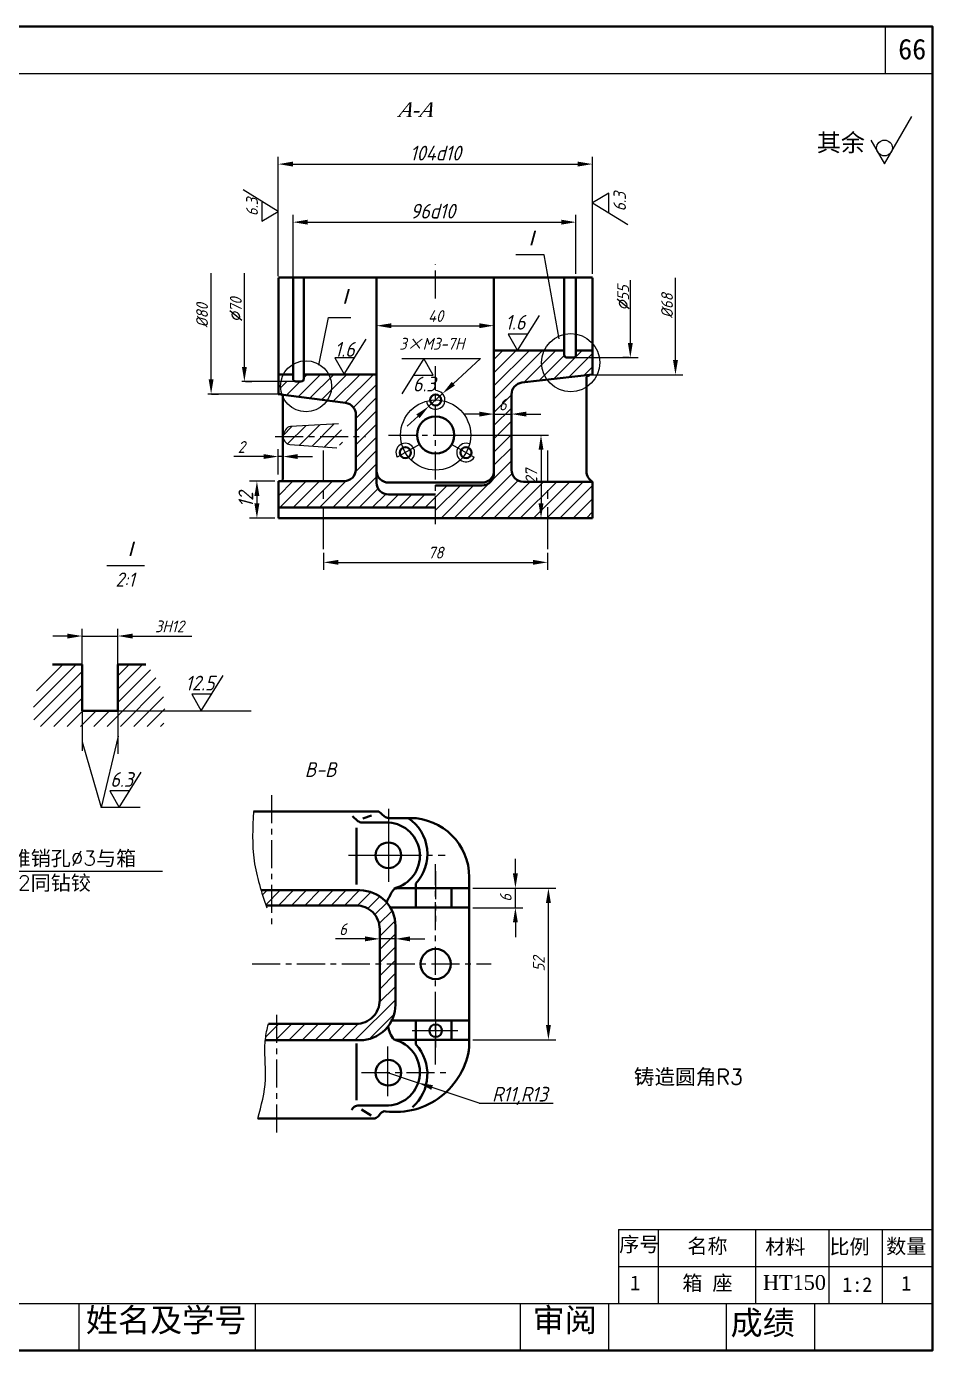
# Model space of a CAD drawing. Header units: millimetres. Extents: x 87 to 417, y 75 to 300.
# Drawn here: x 262.6 to 416.5, y 74.8 to 299.8 of the extents above; entities that cross this region are included whole.
import ezdxf

# ---------------------------------------------------------------- set-up
doc = ezdxf.new("R2010")
doc.units = ezdxf.units.MM
doc.header["$LTSCALE"] = 0.15
doc.linetypes.add('ACAD_ISO02W100', pattern=[15, 12, -3])
doc.linetypes.add('CENTER', pattern=[50.8, 31.75, -6.35, 6.35, -6.35])
doc.layers.get('0').update_dxf_attribs({"lineweight": 13})
doc.layers.get('Defpoints').update_dxf_attribs({"lineweight": 13})
for name, color, linetype, lineweight in [('填', 7, 'Continuous', 9), ('标', 7, 'Continuous', 13), ('点', 7, 'CENTER', 13), ('粗实线', 7, 'Continuous', 40), ('细', 7, 'Continuous', 15), ('细实线', 7, 'Continuous', 15), ('细线', 7, 'Continuous', 15), ('虚线', 7, 'ACAD_ISO02W100', 15), ('轮廓线 层', 7, 'Continuous', 40)]:
    doc.layers.add(name, color=color, linetype=linetype, lineweight=lineweight)
doc.styles.get("Standard").update_dxf_attribs({"font": 'isocp.shx', "oblique": 15, "height": 2.5})
doc.styles.add('style3', font='txt.shx')
doc.styles.add('字', font='txt.shx', dxfattribs={"height": 2.5})
doc.dimstyles.new('ISO-25', dxfattribs={"dimtxt": 2, "dimasz": 2.5, "dimexe": 1.25, "dimexo": 0.625, "dimtad": 1, "dimdsep": 46, "dimtxsty": 'Standard', "dimcen": 2.5, "dimadec": 0, "dimazin": 0, "dimtfac": 1, "dimtmove": 0, "dimatfit": 3, "dimfxl": 0, "dimarcsym": 0})

# ---------------------------------------------------------------- blocks, each defined once
blk = doc.blocks.new('*D24')
at = {"layer": 'Defpoints', "color": 0}
for p in [(278.1, 196.24), (272.05, 183.55), (278.1, 183.55)]:
    blk.add_point(p, dxfattribs=at)
at = {"layer": '标', "color": 0, "lineweight": -2}
for p, q in [((269.55, 196.24), (267.05, 196.24)), ((272.05, 184.18), (272.05, 197.49)), ((272.05, 196.24), (278.1, 196.24)), ((278.1, 184.18), (278.1, 197.49)), ((280.6, 196.24), (290.67, 196.24))]:
    blk.add_line(p, q, dxfattribs=at)
at = {"layer": '标', "color": 0}
for points in [[(269.55, 196.65), (269.55, 195.82), (272.05, 196.24)], [(280.6, 196.65), (280.6, 195.82), (278.1, 196.24)]]:
    blk.add_solid(points, dxfattribs=at)
at = {"layer": '标', "color": 0, "insert": (286.88, 197.88), "char_height": 2, "attachment_point": 5}
blk.add_mtext('3H12', dxfattribs=at)
blk = doc.blocks.new('*D25')
at = {"layer": 'Defpoints', "color": 0}
for p in [(337.82, 153.4), (351.26, 153.4), (337.82, 127.62)]:
    blk.add_point(p, dxfattribs=at)
at = {"layer": '标', "color": 0, "lineweight": -2}
for p, q in [((338.44, 153.4), (352.51, 153.4)), ((351.26, 130.12), (351.26, 150.9)), ((338.44, 127.62), (352.51, 127.62))]:
    blk.add_line(p, q, dxfattribs=at)
at = {"layer": '标', "color": 0}
for points in [[(350.84, 150.9), (351.68, 150.9), (351.26, 153.4)], [(350.84, 130.12), (351.68, 130.12), (351.26, 127.62)]]:
    blk.add_solid(points, dxfattribs=at)
at = {"layer": '标', "color": 0, "insert": (349.62, 140.51), "char_height": 2, "attachment_point": 5, "rotation": 90}
blk.add_mtext('52', dxfattribs=at)
blk = doc.blocks.new('*D26')
at = {"layer": 'Defpoints', "color": 0}
for p in [(337.82, 153.4), (345.65, 153.4), (337.82, 150.08)]:
    blk.add_point(p, dxfattribs=at)
at = {"layer": '标', "color": 0, "lineweight": -2}
for p, q in [((345.65, 155.9), (345.65, 158.4)), ((338.44, 153.4), (346.9, 153.4)), ((345.65, 150.08), (345.65, 153.4)), ((338.44, 150.08), (346.9, 150.08)), ((345.65, 147.58), (345.65, 145.08))]:
    blk.add_line(p, q, dxfattribs=at)
at = {"layer": '标', "color": 0}
for points in [[(345.23, 155.9), (346.07, 155.9), (345.65, 153.4)], [(345.23, 147.58), (346.07, 147.58), (345.65, 150.08)]]:
    blk.add_solid(points, dxfattribs=at)
at = {"layer": '标', "color": 0, "insert": (344.01, 151.74), "char_height": 2, "attachment_point": 5, "rotation": 90}
blk.add_mtext('6', dxfattribs=at)
blk = doc.blocks.new('*D27')
at = {"layer": 'Defpoints', "color": 0}
for p in [(325.27, 144.78), (322.6, 140.51), (325.27, 140.51)]:
    blk.add_point(p, dxfattribs=at)
at = {"layer": '标', "color": 0, "lineweight": -2}
for p, q in [((320.1, 144.78), (315.11, 144.78)), ((322.6, 141.13), (322.6, 146.03)), ((325.27, 144.78), (322.6, 144.78)), ((325.27, 141.13), (325.27, 146.03)), ((327.77, 144.78), (330.27, 144.78))]:
    blk.add_line(p, q, dxfattribs=at)
at = {"layer": '标', "color": 0}
for points in [[(320.1, 145.2), (320.1, 144.36), (322.6, 144.78)], [(327.77, 145.2), (327.77, 144.36), (325.27, 144.78)]]:
    blk.add_solid(points, dxfattribs=at)
at = {"layer": '标', "color": 0, "insert": (316.36, 146.42), "char_height": 2, "attachment_point": 5}
blk.add_mtext('6', dxfattribs=at)
blk = doc.blocks.new('*D28')
at = {"layer": 'Defpoints', "color": 0}
for p in [(358.74, 276.44), (305.37, 256.78), (358.74, 257.18)]:
    blk.add_point(p, dxfattribs=at)
at = {"layer": '标', "color": 0, "lineweight": -2}
for p, q in [((305.37, 257.41), (305.37, 277.69)), ((358.74, 257.81), (358.74, 277.69)), ((307.87, 276.44), (356.24, 276.44))]:
    blk.add_line(p, q, dxfattribs=at)
at = {"layer": '标', "color": 0}
for points in [[(307.87, 276.86), (307.87, 276.02), (305.37, 276.44)], [(356.24, 276.86), (356.24, 276.02), (358.74, 276.44)]]:
    blk.add_solid(points, dxfattribs=at)
at = {"layer": '标', "color": 0, "insert": (332.08, 278.31), "char_height": 2.5, "attachment_point": 5}
blk.add_mtext('104d10', dxfattribs=at)
blk = doc.blocks.new('*D29')
at = {"layer": 'Defpoints', "color": 0}
for p in [(355.93, 266.57), (307.87, 256.78), (355.93, 257.18)]:
    blk.add_point(p, dxfattribs=at)
at = {"layer": '标', "color": 0, "lineweight": -2}
for p, q in [((307.87, 257.41), (307.87, 267.82)), ((355.93, 257.81), (355.93, 267.82)), ((310.37, 266.57), (353.43, 266.57))]:
    blk.add_line(p, q, dxfattribs=at)
at = {"layer": '标', "color": 0}
for points in [[(310.37, 266.99), (310.37, 266.15), (307.87, 266.57)], [(353.43, 266.99), (353.43, 266.15), (355.93, 266.57)]]:
    blk.add_solid(points, dxfattribs=at)
at = {"layer": '标', "color": 0, "insert": (331.62, 268.44), "char_height": 2.5, "attachment_point": 5}
blk.add_mtext('96d10', dxfattribs=at)
blk = doc.blocks.new('*D30')
at = {"layer": 'Defpoints', "color": 0}
for p in [(305.37, 222.55), (301.73, 216.27), (305.37, 216.27)]:
    blk.add_point(p, dxfattribs=at)
at = {"layer": '标', "color": 0, "lineweight": -2}
for p, q in [((304.75, 222.55), (300.48, 222.55)), ((301.73, 220.05), (301.73, 218.77)), ((304.75, 216.27), (300.48, 216.27))]:
    blk.add_line(p, q, dxfattribs=at)
at = {"layer": '标', "color": 0}
for points in [[(301.31, 220.05), (302.15, 220.05), (301.73, 222.55)], [(301.31, 218.77), (302.15, 218.77), (301.73, 216.27)]]:
    blk.add_solid(points, dxfattribs=at)
at = {"layer": '标', "color": 0, "insert": (299.85, 219.41), "char_height": 2.5, "attachment_point": 5, "rotation": 90}
blk.add_mtext('12', dxfattribs=at)
blk = doc.blocks.new('*D31')
at = {"layer": 'Defpoints', "color": 0}
for p in [(306.16, 226.74), (305.37, 223.05), (306.16, 223.56)]:
    blk.add_point(p, dxfattribs=at)
at = {"layer": '标', "color": 0, "lineweight": -2}
for p, q in [((305.37, 223.68), (305.37, 227.99)), ((306.16, 224.18), (306.16, 227.99)), ((302.87, 226.74), (297.83, 226.74)), ((306.16, 226.74), (305.37, 226.74)), ((308.66, 226.74), (311.16, 226.74))]:
    blk.add_line(p, q, dxfattribs=at)
at = {"layer": '标', "color": 0}
for points in [[(302.87, 227.16), (302.87, 226.33), (305.37, 226.74)], [(308.66, 227.16), (308.66, 226.33), (306.16, 226.74)]]:
    blk.add_solid(points, dxfattribs=at)
at = {"layer": '标', "color": 0, "insert": (299.1, 228.37), "char_height": 2, "attachment_point": 5}
blk.add_mtext('2', dxfattribs=at)
blk = doc.blocks.new('*D32')
at = {"layer": 'Defpoints', "color": 0}
for p in [(342.01, 256.78), (342.01, 248.98), (322.06, 241.36)]:
    blk.add_point(p, dxfattribs=at)
at = {"layer": '标', "color": 0, "lineweight": -2}
for p, q in [((342.01, 256.16), (342.01, 247.73)), ((322.06, 241.99), (322.06, 250.23)), ((324.56, 248.98), (339.51, 248.98))]:
    blk.add_line(p, q, dxfattribs=at)
at = {"layer": '标', "color": 0}
for points in [[(324.56, 249.39), (324.56, 248.56), (322.06, 248.98)], [(339.51, 249.39), (339.51, 248.56), (342.01, 248.98)]]:
    blk.add_solid(points, dxfattribs=at)
at = {"layer": '标', "color": 0, "insert": (332.1, 250.62), "char_height": 2, "attachment_point": 5}
blk.add_mtext('40', dxfattribs=at)
blk = doc.blocks.new('*D33')
at = {"layer": 'Defpoints', "color": 0}
for p in [(344.99, 233.96), (344.99, 233.96), (342.01, 230.4)]:
    blk.add_point(p, dxfattribs=at)
at = {"layer": '标', "color": 0, "lineweight": -2}
for p, q in [((342.01, 231.02), (342.01, 235.21)), ((344.99, 234.58), (344.99, 235.21)), ((339.51, 233.96), (337.01, 233.96)), ((342.01, 233.96), (344.99, 233.96)), ((347.49, 233.96), (349.99, 233.96))]:
    blk.add_line(p, q, dxfattribs=at)
at = {"layer": '标', "color": 0}
for points in [[(339.51, 234.37), (339.51, 233.54), (342.01, 233.96)], [(347.49, 234.37), (347.49, 233.54), (344.99, 233.96)]]:
    blk.add_solid(points, dxfattribs=at)
at = {"layer": '标', "color": 0, "insert": (343.5, 235.6), "char_height": 2, "attachment_point": 5}
blk.add_mtext('6', dxfattribs=at)
blk = doc.blocks.new('*D34')
at = {"layer": 'Defpoints', "color": 0}
for p in [(332.1, 230.4), (332.1, 216.27), (350, 216.27)]:
    blk.add_point(p, dxfattribs=at)
at = {"layer": '标', "color": 0, "lineweight": -2}
for p, q in [((332.73, 230.4), (351.25, 230.4)), ((350, 227.9), (350, 218.77)), ((332.73, 216.27), (351.25, 216.27))]:
    blk.add_line(p, q, dxfattribs=at)
at = {"layer": '标', "color": 0}
for points in [[(349.59, 227.9), (350.42, 227.9), (350, 230.4)], [(349.59, 218.77), (350.42, 218.77), (350, 216.27)]]:
    blk.add_solid(points, dxfattribs=at)
at = {"layer": '标', "color": 0, "insert": (348.36, 223.33), "char_height": 2, "attachment_point": 5, "rotation": 90}
blk.add_mtext('27', dxfattribs=at)
blk = doc.blocks.new('CUZAO')
for p, q in [((-20.17, -4.19), (-15.78, 2.87)), ((-18.27, -0.9), (-22.07, -0.9)), ((-22.07, -0.9), (-20.17, -4.19))]:
    blk.add_line(p, q)
blk = doc.blocks.new('*D50')
at = {"layer": 'Defpoints', "color": 0}
for p in [(313.07, 211), (351.13, 211), (351.13, 208.76)]:
    blk.add_point(p, dxfattribs=at)
at = {"layer": '细实线', "color": 0, "lineweight": -2}
for p, q in [((313.07, 210.38), (313.07, 207.51)), ((351.13, 210.38), (351.13, 207.51)), ((315.57, 208.76), (348.63, 208.76))]:
    blk.add_line(p, q, dxfattribs=at)
at = {"layer": '细实线', "color": 0}
for points in [[(315.57, 209.18), (315.57, 208.35), (313.07, 208.76)], [(348.63, 209.18), (348.63, 208.35), (351.13, 208.76)]]:
    blk.add_solid(points, dxfattribs=at)
at = {"layer": '细实线', "color": 0, "insert": (332.1, 210.41), "char_height": 2, "attachment_point": 5}
blk.add_mtext('78', dxfattribs=at)
blk = doc.blocks.new('粗糙度符号3')
for p, q in [((0, 0), (5.77, 10)), ((-2.89, 5), (0, 0))]:
    blk.add_line(p, q)
blk.add_circle((0, 3.33), 1.67)

msp = doc.modelspace()

# ---------------------------------------------------------------- hatches: boundary and pattern name
at = {"layer": '填'}
h = msp.add_hatch(dxfattribs=at)
h.set_pattern_fill('ANSI31', color=256, scale=0.5, style=0)
h.paths.add_polyline_path([(309.209, 239.485), (308.373, 239.485), (305.817, 239.485, 0.0459781), (305.744, 238.692, 0.0827723), (305.978, 237.285), (313.678, 236.27, 0.1492088), (314.417, 238.692, 0.1205646), (313.927, 240.695), (309.713, 240.695), (309.713, 239.988, -0.4142136)])
h.paths.add_polyline_path([(318.548, 233.863), (318.548, 224.561, -0.4142136), (316.534, 222.547), (313.073, 222.547), (313.073, 218.069), (332.103, 218.069), (332.103, 220.282), (324.076, 220.282, -0.4142136), (322.062, 222.295), (322.062, 224.332), (322.062, 240.695), (313.927, 240.695, -0.1205646), (314.417, 238.692, -0.1492088), (313.678, 236.27), (316.809, 235.858, -0.3746082)])
h.paths.add_polyline_path([(313.073, 218.069), (313.073, 222.547), (305.374, 222.547), (305.374, 218.069)])
h.paths.add_polyline_path([(351.133, 216.269), (351.133, 222.455), (347.002, 222.455, -0.4142136), (344.988, 224.468), (344.988, 237.298, -0.3806915), (346.769, 239.298), (351.049, 239.796, -0.1583579), (350.105, 242.702, -0.107421), (350.551, 244.754), (346.037, 244.754), (346.029, 244.741), (346.021, 244.754), (342.006, 244.754), (342.006, 224.332, -0.0316212), (341.99, 224.078, -0.4517518), (339.993, 221.81), (332.103, 221.81), (332.103, 216.269)])
h.paths.add_polyline_path([(358.778, 216.269), (358.778, 222.455), (351.133, 222.455), (351.133, 216.269)])
h.paths.add_polyline_path([(353.929, 244.065), (353.929, 244.754), (350.551, 244.754, 0.107421), (350.105, 242.702, 0.1583579), (351.049, 239.796), (358.744, 240.691), (358.744, 243.561), (355.863, 243.561), (355.18, 243.561), (354.432, 243.561, -0.4142136)])
h.paths.add_polyline_path([(355.935, 244.754), (355.935, 244.065, -0.4142136), (355.431, 243.561), (358.744, 243.561), (358.744, 244.754)], flags=17)
h.paths.add_polyline_path([(342.454, 237.098), (344.541, 237.098), (344.541, 234.098), (342.454, 234.098)], flags=24)
h.paths.add_polyline_path([(346.859, 221.491), (346.859, 225.173), (349.859, 225.173), (349.859, 221.491)], flags=24)
h = msp.add_hatch(dxfattribs=at)
h.set_pattern_fill('ANSI31', color=256, scale=0.5, style=0)
h.set_pattern_definition([(45, (-0.4998, 0), (-1.122532, 1.122532), [])])
edge = h.paths.add_edge_path()
edge.add_arc((307.496, 230.831), 1.007, 93.23113, 153.41723)
edge.add_line((306.595, 231.281), (306.265, 230.621))
edge.add_arc((307.165, 230.17), 1.007, 153.41723, 180.79181)
edge.add_line((306.158, 230.156), (316.084, 230.156))
edge.add_spline(control_points=[(316.084, 230.156), (316.012, 230.546), (316.254, 231.303), (315.813, 231.963), (315.59, 232.296)], knot_values=[0, 0, 0, 0, 1.1152952, 2.2528629, 2.2528629, 2.2528629, 2.2528629], degree=3, periodic=0)
edge.add_line((315.59, 232.296), (307.439, 231.836))
edge = h.paths.add_edge_path()
edge.add_spline(control_points=[(315.298, 228.241), (315.441, 228.398), (315.735, 228.725), (316.507, 229.211), (316.147, 229.816), (316.084, 230.156)], knot_values=[2.2528629, 2.2528629, 2.2528629, 2.2528629, 2.9073598, 3.607463, 4.5806165, 4.5806165, 4.5806165, 4.5806165], degree=3, periodic=0)
edge.add_line((316.084, 230.156), (306.158, 230.156))
edge.add_arc((307.165, 230.17), 1.007, 180.79181, 210.98333)
edge.add_line((306.302, 229.652), (306.533, 229.267))
edge.add_arc((307.396, 229.785), 1.007, 210.98333, 266.12446)
edge.add_line((307.328, 228.781), (315.298, 228.241))
h = msp.add_hatch(dxfattribs=at)
h.set_pattern_fill('LINE', color=256, scale=0.503393, angle=45, style=0)
h.set_pattern_definition([(45, (35.3617, -145.9436), (-1.1301484, 1.1301484), [])])
h.paths.add_polyline_path([(272.047, 191.405), (266.988, 191.405, 0.2613), (264.075, 180.869), (285.772, 180.869, 0.2613), (282.86, 191.405), (278.099, 191.405), (278.099, 183.551), (272.047, 183.551)])
h = msp.add_hatch(dxfattribs=at)
h.set_pattern_fill('ANSI31', color=256, scale=0.5, style=0)
h.paths.add_polyline_path([(319.224, 153.028), (304.224, 153.028), (304.224, 150.47), (318.572, 150.47, -0.4142136), (322.599, 146.443), (322.599, 140.509), (325.265, 140.509), (325.265, 146.987, 0.4142136)])
h.paths.add_polyline_path([(325.265, 140.509), (322.599, 140.509), (322.599, 134.355, -0.4142136), (318.572, 130.328), (305.08, 130.328), (305.08, 127.557), (319.224, 127.557, 0.4142136), (325.265, 133.598)])
edge = h.paths.add_edge_path()
edge.add_line((305.08, 130.328), (303.678, 130.328))
edge.add_spline(control_points=[(303.678, 130.328), (303.466, 129.462), (303.269, 128.541), (303.17, 127.608), (303.165, 127.557)], knot_values=[13.3394308, 13.3394308, 13.3394308, 13.3394308, 15.9886699, 16.1426704, 16.1426704, 16.1426704, 16.1426704], degree=3, periodic=0)
edge.add_line((303.165, 127.557), (305.08, 127.557))
edge.add_line((305.08, 127.557), (305.08, 130.328))
edge = h.paths.add_edge_path()
edge.add_line((304.224, 153.028), (302.438, 153.028))
edge.add_spline(control_points=[(302.438, 153.028), (302.698, 152.174), (302.977, 151.322), (303.259, 150.47)], knot_values=[13.5529183, 13.5529183, 13.5529183, 13.5529183, 16.2194734, 16.2194734, 16.2194734, 16.2194734], degree=3, periodic=0)
edge.add_line((303.259, 150.47), (304.224, 150.47))
edge.add_line((304.224, 150.47), (304.224, 153.028))

# ---------------------------------------------------------------- linework, layer by layer
for p, q in [((408.508, 291.826), (408.508, 299.826)), ((86.508, 291.826), (416.508, 291.826)), ((398.937, 82.826), (398.937, 95.381)), ((363.194, 89.109), (416.519, 89.109)), ((369.99, 82.826), (369.99, 89.109)), ((86.508, 82.826), (416.508, 82.826)), ((271.508, 74.826), (271.508, 82.826)), ((301.508, 74.826), (301.508, 82.826)), ((346.508, 74.826), (346.508, 82.826)), ((361.508, 74.826), (361.508, 82.826)), ((381.508, 74.826), (381.508, 82.826)), ((396.508, 74.826), (396.508, 82.826))]:
    msp.add_line(p, q)
at = {"layer": '标'}
for p, q in [((350.527, 261.029), (345.713, 261.029)), ((353.076, 246.738), (350.527, 261.029)), ((312.244, 242.252), (313.924, 250.367)), ((313.924, 250.367), (317.704, 250.367)), ((355.18, 243.561), (366.502, 243.561)), ((355.863, 243.561), (365.968, 243.561)), ((308.868, 239.485), (299.159, 239.485)), ((358.528, 240.636), (372.075, 240.636)), ((358.528, 240.636), (373.427, 240.636)), ((305.631, 237.365), (293.418, 237.365)), ((276.216, 208.255), (282.616, 208.255)), ((281.895, 167.119), (275.287, 167.119)), ((253.563, 156.288), (285.674, 156.288)), ((323.738, 122.124), (329.127, 120.321)), ((339.519, 116.844), (331.497, 119.528))]:
    msp.add_line(p, q, dxfattribs=at)
msp.add_solid([(331.63, 119.923), (331.365, 119.133), (329.127, 120.321)], dxfattribs=at)
at = {"layer": '点'}
for p, q in [((332.103, 253.6), (332.103, 259.381)), ((332.103, 215.224), (332.103, 242.122)), ((304.835, 230.156), (320.178, 230.156)), ((324.067, 230.396), (342.632, 230.396)), ((304.224, 169.189), (304.224, 146.939)), ((324.071, 166.852), (324.071, 154.082)), ((317.3, 158.987), (333.719, 158.987)), ((332.072, 156.295), (332.072, 147.712)), ((332.103, 123.416), (332.103, 157.459)), ((300.92, 140.509), (341.516, 140.509)), ((305.08, 131.877), (305.08, 111.509)), ((319.528, 122.05), (334.68, 122.05))]:
    msp.add_line(p, q, dxfattribs=at)
at = {"layer": '点', "ltscale": 1.5}
for p, q in [((313.073, 211.002), (313.073, 227.787)), ((351.133, 211.002), (351.133, 227.787))]:
    msp.add_line(p, q, dxfattribs=at)
at = {"layer": '粗实线'}
msp.add_line((355.935, 244.754), (358.744, 244.754), dxfattribs=at)
msp.add_lwpolyline([(86.508, 74.826), (416.508, 74.826), (416.508, 299.826), (86.508, 299.826)], close=True, dxfattribs=at)
at = {"layer": '细'}
for p, q in [((315.59, 232.296), (307.439, 231.836)), ((306.595, 231.281), (306.265, 230.621)), ((306.302, 229.652), (306.533, 229.267)), ((307.328, 228.781), (315.298, 228.241)), ((328.118, 129.186), (335.842, 129.186)), ((363.194, 95.381), (363.194, 82.826)), ((369.99, 82.826), (369.99, 95.382)), ((386.463, 95.386), (386.463, 82.826)), ((407.971, 95.39), (407.971, 82.826)), ((386.463, 89.109), (386.463, 82.826)), ((407.971, 89.109), (407.971, 82.826)), ((416.508, 89.109), (416.508, 82.826))]:
    msp.add_line(p, q, dxfattribs=at)
for centre, radius, start, end in [((332.103, 236.356), 1.583, 187.63253, 90), ((307.496, 230.831), 1.007, 93.23113, 153.41723), ((307.165, 230.17), 1.007, 153.41723, 210.98333), ((307.396, 229.785), 1.007, 210.98333, 266.12446), ((326.94, 227.415), 1.583, 307.63253, 210), ((337.265, 227.415), 1.583, 67.63253, 330)]:
    msp.add_arc(centre, radius, start, end, dxfattribs=at)
msp.add_spline([(301.129, 166.428), (301.268, 158.037), (303.401, 150.044)], degree=3, dxfattribs=at)
msp.add_open_spline([(301.889, 114.253), (302.481, 116.452), (303.442, 120.017), (303.053, 124.559), (303.097, 127.736), (303.466, 129.462), (303.678, 130.328)], degree=3, knots=[0, 0, 0, 0, 6.7132793, 10.8851371, 13.4934314, 16.1426704, 16.1426704, 16.1426704, 16.1426704], dxfattribs=at)
at = {"layer": '细实线'}
for centre, radius in [((355.05, 242.702), 4.944), ((310.081, 238.692), 4.337)]:
    msp.add_circle(centre, radius, dxfattribs=at)
at = {"layer": '细线'}
for p, q in [((293.954, 239.865), (293.954, 257.92)), ((299.603, 241.985), (299.603, 257.92)), ((365.18, 246.061), (365.18, 256.71)), ((372.847, 243.136), (372.847, 257.114)), ((326.336, 243.388), (339.723, 243.388)), ((339.723, 243.388), (335.104, 239.126)), ((364.959, 243.561), (363.93, 243.561)), ((299.784, 239.485), (300.853, 239.485)), ((372.7, 240.636), (374.097, 240.636)), ((294.043, 237.365), (295.204, 237.365)), ((330.939, 235.283), (333.266, 237.43)), ((329.102, 233.587), (327.264, 231.892)), ((329.364, 228.814), (325.569, 226.623)), ((334.841, 228.814), (338.636, 226.623)), ((272.047, 183.551), (272.047, 176.738)), ((278.099, 184.176), (278.099, 176.223)), ((278.099, 183.551), (300.737, 183.551)), ((272.047, 178.259), (275.287, 167.119)), ((278.157, 179.243), (275.287, 167.119)), ((324.071, 162.144), (324.071, 157.658)), ((320.414, 158.987), (327.771, 158.987)), ((332.103, 130.935), (332.103, 126.341)), ((323.944, 126.463), (323.944, 118.044)), ((339.519, 116.844), (352.046, 116.844))]:
    msp.add_line(p, q, dxfattribs=at)
at = {"layer": '细线', "linetype": 'Continuous'}
msp.add_line((363.194, 95.381), (416.378, 95.381), dxfattribs=at)
at = {"layer": '细线'}
msp.add_circle((332.103, 230.396), 5.961, dxfattribs=at)
for points in [[(364.763, 246.061), (365.597, 246.061), (365.18, 243.561)], [(372.431, 243.136), (373.264, 243.136), (372.847, 240.636)], [(299.187, 241.985), (300.02, 241.985), (299.603, 239.485)], [(293.537, 239.865), (294.37, 239.865), (293.954, 237.365)], [(334.821, 239.432), (335.386, 238.819), (333.266, 237.43)], [(328.819, 233.893), (329.384, 233.281), (330.939, 235.283)]]:
    msp.add_solid(points, dxfattribs=at)
at = {"layer": '虚线'}
msp.add_line((251.508, 82.826), (282.973, 82.826), dxfattribs=at)
at = {"layer": '轮廓线 层'}
for p, q in [((305.374, 257.183), (358.744, 257.183)), ((305.374, 237.365), (305.374, 257.12)), ((307.869, 257.12), (307.869, 239.988)), ((309.713, 239.988), (309.713, 257.12)), ((322.062, 224.332), (322.062, 257.12)), ((342.006, 257.12), (342.006, 224.332)), ((353.929, 257.12), (353.929, 244.065)), ((355.935, 257.183), (355.935, 244.065)), ((358.744, 257.12), (358.744, 240.636)), ((342.006, 244.754), (353.929, 244.754)), ((354.432, 243.561), (355.431, 243.561)), ((305.374, 240.695), (307.869, 240.695)), ((308.373, 239.485), (309.209, 239.485)), ((309.713, 240.695), (322.062, 240.695)), ((346.769, 239.298), (358.744, 240.691)), ((357.452, 240.541), (358.277, 240.636)), ((357.72, 240.041), (357.72, 224.227)), ((316.809, 235.858), (305.365, 237.366)), ((305.724, 237.317), (305.374, 237.365)), ((306.159, 223.05), (306.159, 236.818)), ((344.988, 224.468), (344.988, 237.298)), ((318.548, 224.561), (318.548, 233.863)), ((322.062, 224.332), (322.062, 222.295)), ((305.374, 216.269), (305.374, 222.547)), ((305.374, 222.547), (305.656, 222.547)), ((316.534, 222.547), (305.374, 222.547)), ((339.993, 222.318), (324.076, 222.318)), ((339.993, 221.81), (332.103, 221.81)), ((358.778, 222.455), (347.002, 222.455)), ((358.778, 216.269), (358.778, 222.455)), ((332.103, 220.282), (324.076, 220.282)), ((305.374, 218.069), (332.103, 218.069)), ((305.374, 216.269), (358.778, 216.269)), ((266.988, 191.405), (272.047, 191.405)), ((278.099, 191.405), (282.86, 191.405)), ((301.129, 166.428), (322.435, 166.428)), ((317.947, 165.614), (318.9, 164.803)), ((324.114, 164.563), (319.552, 164.563)), ((319.745, 165.259), (321.188, 165.74)), ((322.435, 166.428), (323.421, 165.566)), ((324.084, 165.317), (327.75, 165.317)), ((318.647, 163.634), (318.647, 154.017)), ((337.818, 153.399), (325.633, 153.399)), ((328.752, 154.189), (328.752, 150.082)), ((334.812, 153.399), (334.812, 150.082)), ((337.818, 126.421), (337.818, 155.249)), ((337.818, 150.082), (324.413, 150.082)), ((337.818, 130.935), (324.413, 130.935)), ((328.752, 126.828), (328.752, 130.935)), ((334.812, 127.618), (334.812, 130.935)), ((318.647, 117.383), (318.647, 127)), ((337.818, 127.618), (325.187, 127.618)), ((317.781, 115.728), (318.117, 116.111)), ((324.114, 116.454), (318.874, 116.454)), ((319.526, 115.807), (321.163, 114.749)), ((322.319, 114.619), (322.726, 115.113)), ((301.889, 114.253), (321.542, 114.253))]:
    msp.add_line(p, q, dxfattribs=at)
msp.add_lwpolyline([(278.099, 191.405), (278.099, 183.551), (272.047, 183.551), (272.047, 191.405)], dxfattribs=at)
for points in [[(302.438, 153.028), (319.224, 153.028, -0.4142136), (325.265, 146.987), (325.265, 133.598, -0.4142136), (319.224, 127.557), (303.165, 127.557)], [(303.259, 150.47), (318.572, 150.47, -0.4142136), (322.599, 146.443), (322.599, 134.355, -0.4142136), (318.572, 130.328), (303.678, 130.328)]]:
    msp.add_lwpolyline(points, format="xyb", dxfattribs=at)
for centre, radius in [((332.103, 236.356), 0.937), ((332.103, 230.396), 3.162), ((326.94, 227.415), 0.937), ((337.265, 227.415), 0.937), ((324.071, 158.987), 2.18), ((332.103, 140.509), 2.556), ((332.103, 129.186), 1.067), ((324.071, 122.03), 2.18)]:
    msp.add_circle(centre, radius, dxfattribs=at)
for centre, radius, start, end in [((354.432, 244.065), 0.503, 180, 270), ((355.431, 244.065), 0.503, 270, 0), ((308.373, 239.988), 0.503, 180, 270), ((309.209, 239.988), 0.503, 270, 0), ((347.002, 237.298), 2.014, 96.63439, 180), ((358.223, 240.041), 0.503, 96.63439, 180), ((305.656, 236.818), 0.503, 0, 82.14545), ((316.534, 233.863), 2.014, 0, 82.14545), ((305.656, 223.05), 0.503, 270, 0), ((316.534, 224.561), 2.014, 270, 0), ((324.076, 224.332), 2.014, 180, 270), ((339.993, 224.332), 2.014, 270, 0), ((339.993, 223.824), 2.014, 270, 7.24463), ((347.002, 224.468), 2.014, 180, 270), ((359.733, 224.227), 2.014, 180, 241.69224), ((324.076, 222.295), 2.014, 180, 270), ((319.552, 165.57), 1.007, 229.6124, 270), ((324.084, 166.324), 1.007, 228.83599, 270), ((323.738, 158.893), 5.682, 283.1048, 86.20386), ((323.321, 159.188), 7.381, 317.36969, 56.12845), ((327.75, 155.249), 10.068, 0, 90), ((325.633, 152.392), 1.007, 90, 150.63785), ((359.784, 133.179), 40.191, 150.63785, 153.70176), ((328.825, 130.701), 4.867, 189.18117, 218.70248), ((325.287, 127.992), 12.629, 262.48202, 352.85825), ((323.738, 122.124), 5.682, 273.79614, 76.8952), ((323.213, 121.794), 7.485, 311.36248, 42.2654), ((318.874, 115.447), 1.007, 90, 138.75037), ((323.503, 114.473), 1.007, 82.48202, 140.50583), ((321.542, 115.26), 1.007, 270, 320.50583)]:
    msp.add_arc(centre, radius, start, end, dxfattribs=at)

# ---------------------------------------------------------------- block references
at = {"xscale": 0.84699999999998, "yscale": 0.84699999999998, "zscale": 0.8470000000000001}
for p, rotation in [((301.822, 285.442), 90), ((362.296, 252.784), 270), ((312.992, 239.836), 180)]:
    msp.add_blockref('CUZAO', p, dxfattribs=dict(at, rotation=rotation))
for p in [(363.113, 248.293), (333.649, 244.284), (309.36, 187.103), (295.432, 170.67)]:
    msp.add_blockref('CUZAO', p, dxfattribs=at)
at = {"layer": '填', "xscale": 0.8, "yscale": 0.8, "zscale": 0.8}
msp.add_blockref('粗糙度符号3', (408.365, 276.513), dxfattribs=at)

# ---------------------------------------------------------------- texts
at = {"attachment_point": 1, "style": '字'}
for s, insert, char_height, width in [('{\\fSimSun|b0|i0|c134|p2;\\H1.4x;66}', (410.692, 297.733), 2.5, 6.4564), ('{\\fFangSong_GB2312|b0|i0|c134|p49;姓名及学号}', (272.672, 82.003), 4, 34.74923), ('{\\fFangSong_GB2312|b0|i0|c134|p49;审阅}', (348.572, 82.005), 4, 23.3701), ('{\\fFangSong_GB2312|b0|i0|c134|p49;成绩}', (382.206, 81.532), 4, 23.3701)]:
    msp.add_mtext(s, dxfattribs=dict(at, insert=insert, char_height=char_height, width=width))
at = {"rotation": 90}
for insert, char_height, attachment_point in [((299.9, 270.697), 2, 3), ((363.371, 270.053), 2.1175, 5)]:
    msp.add_mtext('6.3', dxfattribs=dict(at, insert=insert, char_height=char_height, attachment_point=attachment_point))
at = {"char_height": 2.5, "attachment_point": 3}
for s, insert in [('1.6', (347.339, 250.81)), ('1.6', (318.34, 246.207)), ('6.3', (332.091, 240.309)), ('12.5', (294.523, 189.494)), ('6.3', (280.686, 173.108))]:
    msp.add_mtext(s, dxfattribs=dict(at, insert=insert))
at = {"layer": '标', "attachment_point": 1}
for s, insert, char_height, width in [('{\\fTimes New Roman|b0|i1|c0|p18;A-A}', (325.702, 286.93), 2.49992, 30.8159), ('{\\fTimes New Roman|b0|i0|c0|p18;Ⅰ}', (346.639, 265.117), 2.5, 28.0363), ('{\\fTimes New Roman|b0|i0|c0|p18;Ⅰ}', (314.986, 255.228), 2.5, 28.0363), ('3{\\fSimSun|b0|i0|c134|p2;×}M3-7H', (325.914, 246.91), 2, 254.0104), ('{\\f宋体|b0|i0|c134|p2;Ⅰ}', (278.582, 212.282), 2.41628, 25.4087), ('2:1', (277.691, 207.04), 2.4163, 111.76099)]:
    msp.add_mtext(s, dxfattribs=dict(at, insert=insert, char_height=char_height, width=width))
at = {"layer": '标', "char_height": 2, "attachment_point": 5, "rotation": 90}
for s, insert in [('{\\Ftxt.shx;%%c}55', (363.957, 253.683)), ('%%C68', (371.416, 252.362)), ('%%C80', (292.414, 250.727)), ('{\\Ftxt.shx;%%c}70', (298.155, 251.662))]:
    msp.add_mtext(s, dxfattribs=dict(at, insert=insert))
at = {"layer": '标', "insert": (255.6, 159.719), "char_height": 2.5, "attachment_point": 1, "style": '字'}
msp.add_mtext('2X{\\fFangSong_GB2312|b0|i0|c134|p49;锥销孔}%%c3{\\fFangSong_GB2312|b0|i0|c134|p49;与箱}\\P{\\fFangSong_GB2312|b0|i0|c134|p49;盖}12{\\fFangSong_GB2312|b0|i0|c134|p49;同钻铰}', dxfattribs=at)
at = {"layer": '标', "insert": (346.404, 118.087), "char_height": 2.5, "attachment_point": 5}
msp.add_mtext('R11,R13', dxfattribs=at)
at = {"layer": '细', "char_height": 2.5, "style": '字'}
for s, insert, width, attachment_point in [('{\\fFangSong_GB2312|b0|i0|c134|p49;\\H1.028x;铸造圆角\\Ftxt.shx|c0;R3}', (365.771, 122.615), 80.2209, 1), ('{\\fFangSong_GB2312|b0|i0|c134|p49;序号}', (366.705, 94.126), 7.14, 2), ('{\\fFangSong_GB2312|b0|i0|c134|p49;名称}', (378.279, 93.828), 7.14, 2), ('{\\fFangSong_GB2312|b0|i0|c134|p49;材料}', (391.508, 93.718), 7.14, 2), ('{\\fFangSong_GB2312|b0|i0|c134|p49;比例}', (402.406, 93.718), 7.14, 2), ('{\\fFangSong_GB2312|b0|i0|c134|p49;数量}', (412.053, 93.787), 7.14, 2), ('{\\f仿宋_GB2312|b0|i0|c134|p49;箱 座}', (378.279, 87.545), 10.16479, 2), ('{\\f仿宋_GB2312|b0|i0|c134|p49;1}', (366.003, 87.575), 7.14, 2), ('{\\fTimes New Roman|b0|i0|c0|p18;HT150}', (393.064, 87.636), 7.14, 2), ('{\\f仿宋_GB2312|b0|i0|c134|p49;1\\f宋体|b0|i0|c0|p2;:\\f仿宋_GB2312|b0|i0|c134|p49;2}', (403.732, 87.278), 7.14, 2), ('{\\fFangSong_GB2312|b0|i0|c134|p49;1}', (412.053, 87.503), 7.14, 2)]:
    msp.add_mtext(s, dxfattribs=dict(at, insert=insert, width=width, attachment_point=attachment_point))
at = {"layer": '细线', "insert": (396.853, 281.591), "char_height": 3, "width": 11.1849, "attachment_point": 1, "style": 'style3'}
msp.add_mtext('{\\f仿宋_GB2312|b0|i0|c134|p49;其余}', dxfattribs=at)
at = {"layer": '细线', "insert": (309.868, 174.803), "char_height": 2.5, "width": 12.8299, "attachment_point": 1}
msp.add_mtext('B-B', dxfattribs=at)

# ---------------------------------------------------------------- dimensions: what is measured, and where the dimension line sits
at = {"layer": '标'}
for base, p1, p2, text, picture, middle in [((358.744, 276.438), (305.374, 256.782), (358.744, 257.183), '104d10', '*D28', (332.079, 276.438)), ((355.935, 266.57), (307.869, 256.782), (355.935, 257.183), '96d10', '*D29', (331.618, 266.57)), ((342.006, 248.976), (322.062, 241.363), (342.006, 256.782), '40', '*D32', (332.103, 248.976)), ((344.988, 233.955), (342.006, 230.396), (344.988, 233.955), '6', '*D33', (343.497, 233.955)), ((306.159, 226.742), (305.374, 223.055), (306.159, 223.558), '2', '*D31', (299.104, 226.742)), ((325.265, 144.781), (322.599, 140.509), (325.265, 140.509), '6', '*D27', (316.356, 144.781))]:
    dim = msp.add_linear_dim(base=base, p1=p1, p2=p2, text=text, dimstyle='ISO-25', dxfattribs=at)
    dim.commit()
    dim.dimension.update_dxf_attribs({"geometry": picture, "text_midpoint": middle, "dimtype": 160})
dim = msp.add_linear_dim(base=(350.004, 216.269), p1=(332.103, 230.396), p2=(332.103, 216.269), angle=90, text='27', dimstyle='ISO-25', dxfattribs=at)
dim.commit()
dim.dimension.update_dxf_attribs({"geometry": '*D34', "text_midpoint": (350.004, 223.332), "dimtype": 160})
for base, p1, p2, text, picture, middle in [((301.73, 216.269), (305.374, 222.547), (305.374, 216.269), '12', '*D30', (299.855, 219.408)), ((345.649, 153.399), (337.818, 150.082), (337.818, 153.399), '6', '*D26', (344.007, 151.74)), ((351.26, 153.399), (337.818, 127.618), (337.818, 153.399), '52', '*D25', (349.617, 140.509))]:
    dim = msp.add_linear_dim(base=base, p1=p1, p2=p2, angle=90, text=text, dimstyle='ISO-25', dxfattribs=at)
    dim.commit()
    dim.dimension.update_dxf_attribs({"geometry": picture, "text_midpoint": middle})
dim = msp.add_linear_dim(base=(278.099, 196.235), p1=(272.047, 183.551), p2=(278.099, 183.551), text='3H12', dimstyle='ISO-25', dxfattribs=at)
dim.commit()
dim.dimension.update_dxf_attribs({"geometry": '*D24', "text_midpoint": (286.884, 197.878)})
at = {"layer": '细实线'}
dim = msp.add_linear_dim(base=(351.133, 208.763), p1=(313.073, 211.002), p2=(351.133, 211.002), text='78', dimstyle='ISO-25', dxfattribs=at)
dim.commit()
dim.dimension.update_dxf_attribs({"geometry": '*D50', "text_midpoint": (332.103, 210.408)})

doc.saveas('drawing.dxf')
